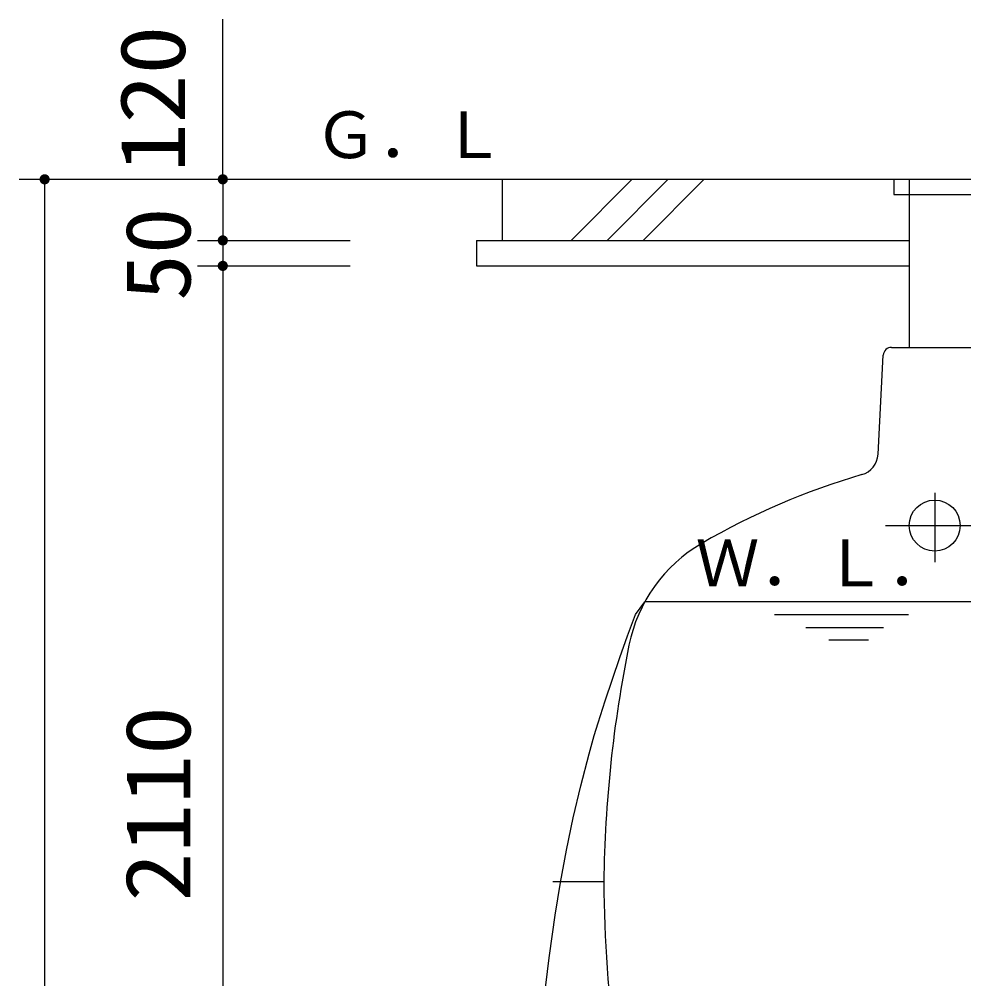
# Model space of a CAD drawing. Units: millimetres, scale not verified. Extents: x -14850 to 14850, y -10500 to 10500.
# Drawn here: x -1860 to -4, y -5161 to -3276 of the extents above; entities that cross this region are included whole.
import ezdxf
from ezdxf.enums import TextEntityAlignment as Align

# ---------------------------------------------------------------- set-up
doc = ezdxf.new("R2010")
doc.units = ezdxf.units.MM
doc.header["$LTSCALE"] = 50
doc.linetypes.add('CHAIN1', pattern=[8, 5, -1, 1, -1])
for name, color, linetype, lineweight in [('0-0_機器', 2, 'Continuous', 25), ('0-1_空気管', 3, 'Continuous', 25), ('0-4_文字', 5, 'Continuous', 25), ('0-5_製作', 5, 'Continuous', 25)]:
    doc.layers.add(name, color=color, linetype=linetype, lineweight=lineweight)
doc.styles.add('ＭＳ ゴシック', font='')
doc.styles.get('ＭＳ ゴシック').set_extended_font_data('MS Gothic')

msp = doc.modelspace()

# ---------------------------------------------------------------- linework, layer by layer
at = {"layer": '0-0_機器'}
for p, q in [((-1109.92, -3590.85), (1484.43, -3590.85)), ((-911.41, -3590.85), (-911.41, -3710.85)), ((-775.87, -3710.85), (-655.87, -3590.85)), ((-705.16, -3710.85), (-585.16, -3590.85)), ((-634.45, -3710.85), (-514.45, -3590.85)), ((-141.42, -3590.85), (-141.42, -3620.85)), ((-111.41, -3590.85), (-111.41, -3920.85)), ((-141.42, -3620.85), (518.59, -3620.85)), ((-961.41, -3710.85), (-961.41, -3760.85)), ((-961.41, -3710.85), (-111.41, -3710.85)), ((-961.41, -3760.85), (-111.41, -3760.85))]:
    msp.add_line(p, q, dxfattribs=at)
at = {"layer": '0-1_空気管'}
for p, q in [((-172.62, -4130.91), (-162.4, -3936.02)), ((-146.43, -3920.85), (523.6, -3920.85)), ((1008.22, -4420.85), (-631.05, -4420.85)), ((-112.78, -4445.85), (-376.16, -4445.85)), ((-314.64, -4470.85), (-161.8, -4470.85)), ((-191.6, -4495.85), (-269.46, -4495.85)), ((-711.41, -4970.85), (-811.41, -4970.85))]:
    msp.add_line(p, q, dxfattribs=at)
at = {"layer": '0-1_空気管', "linetype": 'CHAIN1'}
for p, q in [((-61.42, -4206.85), (-61.42, -4342.82)), ((-157.86, -4270.85), (29.34, -4270.85))]:
    msp.add_line(p, q, dxfattribs=at)
at = {"layer": '0-1_空気管'}
msp.add_circle((-61.42, -4270.85), 50, dxfattribs=at)
for centre, radius, start, end in [((-146.43, -3936.85), 16, 90, 177), ((-216.56, -4128.6), 44, 286.22488, 357), ((188.58, -5520.85), 1406, 106.22488, 120.21536), ((-368.01, -4565.12), 300, 120.21536, 168.57628), ((1788.4, -5000.85), 2500, 168.57626, 179.31241), ((2288.43, -4940.85), 3000, 180.57292, 193.49336)]:
    msp.add_arc(centre, radius, start, end, dxfattribs=at)
at = {"layer": '0-4_文字', "color": 7}
msp.add_lwpolyline([(-861.41, -5570.85), (-857.85, -5523.9), (-851.54, -5442.95), (-844.78, -5362.04), (-837.29, -5281.21), (-828.78, -5200.48), (-818.97, -5119.87), (-812.57, -5073.19), (-807.05, -5036.02), (-796.58, -4972.07), (-784.82, -4908.35), (-771.63, -4844.92), (-756.9, -4781.87), (-740.5, -4719.28), (-730.18, -4683.21), (-722.64, -4658.22), (-709.01, -4615.34), (-694.71, -4572.66), (-679.89, -4530.13), (-664.7, -4487.73), (-649.28, -4445.39), (-631.05, -4420.85)], dxfattribs=at)
at = {"layer": '0-5_製作', "color": 2}
for p, q in [((-1459.92, -3590.85), (-1459.92, -3276.4)), ((-1859.92, -3590.85), (-1109.92, -3590.85)), ((-1809.92, -3590.85), (-1809.92, -6170.85)), ((-1459.92, -3590.85), (-1459.92, -3710.85)), ((-1509.92, -3710.85), (-1209.92, -3710.85)), ((-1459.92, -3710.85), (-1459.92, -3760.85)), ((-1509.92, -3760.85), (-1209.92, -3760.85)), ((-1509.92, -3760.85), (-1209.92, -3760.85)), ((-1459.92, -3760.85), (-1459.92, -5870.85))]:
    msp.add_line(p, q, dxfattribs=at)
at = {"layer": '0-5_製作'}
for points in [[(-1819.9, -3590.23), (-1809.92, -3590.85), (-1819.92, -3590.85)], [(-1819.92, -3590.85), (-1809.92, -3590.85), (-1819.84, -3592.11)], [(-1819.74, -3588.98), (-1809.92, -3590.85), (-1819.9, -3590.23)], [(-1819.84, -3592.11), (-1809.92, -3590.85), (-1819.61, -3593.34)], [(-1819.43, -3587.76), (-1809.92, -3590.85), (-1819.74, -3588.98)], [(-1819.61, -3593.34), (-1809.92, -3590.85), (-1819.22, -3594.53)], [(-1818.97, -3586.6), (-1809.92, -3590.85), (-1819.43, -3587.76)], [(-1819.22, -3594.53), (-1809.92, -3590.85), (-1818.68, -3595.67)], [(-1818.36, -3585.5), (-1809.92, -3590.85), (-1818.97, -3586.6)], [(-1818.68, -3595.67), (-1809.92, -3590.85), (-1818.01, -3596.73)], [(-1818.36, -3585.5), (-1809.92, -3580.85), (-1809.92, -3590.85)], [(-1817.63, -3584.48), (-1809.92, -3580.85), (-1818.36, -3585.5)], [(-1818.01, -3596.73), (-1809.92, -3590.85), (-1809.92, -3600.85)], [(-1818.01, -3596.73), (-1810.55, -3600.83), (-1817.21, -3597.7)], [(-1818.01, -3596.73), (-1809.92, -3600.85), (-1810.55, -3600.83)], [(-1816.77, -3583.56), (-1809.92, -3580.85), (-1817.63, -3584.48)], [(-1817.21, -3597.7), (-1811.79, -3600.68), (-1816.3, -3598.56)], [(-1817.21, -3597.7), (-1810.55, -3600.83), (-1811.79, -3600.68)], [(-1815.8, -3582.76), (-1809.92, -3580.85), (-1816.77, -3583.56)], [(-1816.3, -3598.56), (-1813.01, -3600.36), (-1815.28, -3599.3)], [(-1816.3, -3598.56), (-1811.79, -3600.68), (-1813.01, -3600.36)], [(-1814.74, -3582.09), (-1809.92, -3580.85), (-1815.8, -3582.76)], [(-1815.28, -3599.3), (-1813.01, -3600.36), (-1814.18, -3599.9)], [(-1813.6, -3581.56), (-1809.92, -3580.85), (-1814.74, -3582.09)], [(-1812.41, -3581.17), (-1809.92, -3580.85), (-1813.6, -3581.56)], [(-1811.17, -3580.93), (-1809.92, -3580.85), (-1812.41, -3581.17)], [(-1809.92, -3580.85), (-1799.92, -3590.85), (-1809.92, -3590.85)], [(-1809.92, -3580.85), (-1800, -3589.6), (-1799.92, -3590.85)], [(-1809.92, -3580.85), (-1800.24, -3588.37), (-1800, -3589.6)], [(-1809.92, -3580.85), (-1800.62, -3587.17), (-1800.24, -3588.37)], [(-1809.92, -3580.85), (-1801.16, -3586.04), (-1800.62, -3587.17)], [(-1809.92, -3580.85), (-1801.83, -3584.98), (-1801.16, -3586.04)], [(-1809.92, -3580.85), (-1802.63, -3584.01), (-1801.83, -3584.98)], [(-1809.29, -3580.87), (-1802.63, -3584.01), (-1809.92, -3580.85)], [(-1809.92, -3590.85), (-1808.67, -3600.77), (-1809.92, -3600.85)], [(-1809.92, -3590.85), (-1807.43, -3600.54), (-1808.67, -3600.77)], [(-1809.92, -3590.85), (-1806.24, -3600.15), (-1807.43, -3600.54)], [(-1809.92, -3590.85), (-1805.1, -3599.62), (-1806.24, -3600.15)], [(-1809.92, -3590.85), (-1804.04, -3598.94), (-1805.1, -3599.62)], [(-1809.92, -3590.85), (-1803.08, -3598.14), (-1804.04, -3598.94)], [(-1809.92, -3590.85), (-1802.22, -3597.23), (-1803.08, -3598.14)], [(-1809.92, -3590.85), (-1801.48, -3596.21), (-1802.22, -3597.23)], [(-1809.92, -3590.85), (-1800.87, -3595.11), (-1801.48, -3596.21)], [(-1799.92, -3590.85), (-1800.87, -3595.11), (-1809.92, -3590.85)], [(-1808.05, -3581.03), (-1802.63, -3584.01), (-1809.29, -3580.87)], [(-1808.05, -3581.03), (-1803.55, -3583.15), (-1802.63, -3584.01)], [(-1806.83, -3581.34), (-1803.55, -3583.15), (-1808.05, -3581.03)], [(-1806.83, -3581.34), (-1804.56, -3582.41), (-1803.55, -3583.15)], [(-1805.66, -3581.81), (-1804.56, -3582.41), (-1806.83, -3581.34)], [(-1799.92, -3590.85), (-1800.41, -3593.94), (-1800.87, -3595.11)], [(-1799.92, -3590.85), (-1800.1, -3592.73), (-1800.41, -3593.94)], [(-1799.92, -3590.85), (-1799.94, -3591.48), (-1800.1, -3592.73)], [(-1469.9, -3590.23), (-1459.92, -3590.85), (-1469.92, -3590.85)], [(-1469.92, -3590.85), (-1459.92, -3590.85), (-1469.84, -3592.11)], [(-1469.74, -3588.98), (-1459.92, -3590.85), (-1469.9, -3590.23)], [(-1469.84, -3592.11), (-1459.92, -3590.85), (-1469.61, -3593.34)], [(-1469.43, -3587.76), (-1459.92, -3590.85), (-1469.74, -3588.98)], [(-1469.61, -3593.34), (-1459.92, -3590.85), (-1469.22, -3594.53)], [(-1468.97, -3586.6), (-1459.92, -3590.85), (-1469.43, -3587.76)], [(-1469.22, -3594.53), (-1459.92, -3590.85), (-1468.68, -3595.67)], [(-1468.97, -3586.6), (-1459.92, -3580.85), (-1459.92, -3590.85)], [(-1468.36, -3585.5), (-1459.92, -3580.85), (-1468.97, -3586.6)], [(-1468.68, -3595.67), (-1459.92, -3590.85), (-1468.01, -3596.73)], [(-1467.63, -3584.48), (-1459.92, -3580.85), (-1468.36, -3585.5)], [(-1468.01, -3596.73), (-1459.92, -3590.85), (-1467.21, -3597.7)], [(-1466.77, -3583.56), (-1459.92, -3580.85), (-1467.63, -3584.48)], [(-1467.21, -3597.7), (-1459.92, -3590.85), (-1459.92, -3600.85)], [(-1467.21, -3597.7), (-1460.55, -3600.83), (-1466.3, -3598.56)], [(-1467.21, -3597.7), (-1459.92, -3600.85), (-1460.55, -3600.83)], [(-1465.8, -3582.76), (-1459.92, -3580.85), (-1466.77, -3583.56)], [(-1466.3, -3598.56), (-1461.79, -3600.68), (-1465.28, -3599.3)], [(-1466.3, -3598.56), (-1460.55, -3600.83), (-1461.79, -3600.68)], [(-1464.74, -3582.09), (-1459.92, -3580.85), (-1465.8, -3582.76)], [(-1465.28, -3599.3), (-1463.01, -3600.36), (-1464.18, -3599.9)], [(-1465.28, -3599.3), (-1461.79, -3600.68), (-1463.01, -3600.36)], [(-1463.6, -3581.56), (-1459.92, -3580.85), (-1464.74, -3582.09)], [(-1462.41, -3581.17), (-1459.92, -3580.85), (-1463.6, -3581.56)], [(-1461.17, -3580.93), (-1459.92, -3580.85), (-1462.41, -3581.17)], [(-1459.92, -3580.85), (-1449.92, -3590.85), (-1459.92, -3590.85)], [(-1459.92, -3580.85), (-1450, -3589.6), (-1449.92, -3590.85)], [(-1459.92, -3580.85), (-1450.24, -3588.37), (-1450, -3589.6)], [(-1459.92, -3580.85), (-1450.62, -3587.17), (-1450.24, -3588.37)], [(-1459.92, -3580.85), (-1451.16, -3586.04), (-1450.62, -3587.17)], [(-1459.92, -3580.85), (-1451.83, -3584.98), (-1451.16, -3586.04)], [(-1459.92, -3580.85), (-1452.63, -3584.01), (-1451.83, -3584.98)], [(-1459.92, -3580.85), (-1453.55, -3583.15), (-1452.63, -3584.01)], [(-1459.29, -3580.87), (-1453.55, -3583.15), (-1459.92, -3580.85)], [(-1459.92, -3590.85), (-1458.67, -3600.77), (-1459.92, -3600.85)], [(-1459.92, -3590.85), (-1457.43, -3600.54), (-1458.67, -3600.77)], [(-1459.92, -3590.85), (-1456.24, -3600.15), (-1457.43, -3600.54)], [(-1459.92, -3590.85), (-1455.1, -3599.62), (-1456.24, -3600.15)], [(-1459.92, -3590.85), (-1454.04, -3598.94), (-1455.1, -3599.62)], [(-1459.92, -3590.85), (-1453.08, -3598.14), (-1454.04, -3598.94)], [(-1459.92, -3590.85), (-1452.22, -3597.23), (-1453.08, -3598.14)], [(-1459.92, -3590.85), (-1451.48, -3596.21), (-1452.22, -3597.23)], [(-1459.92, -3590.85), (-1450.87, -3595.11), (-1451.48, -3596.21)], [(-1459.92, -3590.85), (-1450.41, -3593.94), (-1450.87, -3595.11)], [(-1449.92, -3590.85), (-1450.41, -3593.94), (-1459.92, -3590.85)], [(-1458.05, -3581.03), (-1453.55, -3583.15), (-1459.29, -3580.87)], [(-1458.05, -3581.03), (-1454.56, -3582.41), (-1453.55, -3583.15)], [(-1456.83, -3581.34), (-1454.56, -3582.41), (-1458.05, -3581.03)], [(-1456.83, -3581.34), (-1455.66, -3581.81), (-1454.56, -3582.41)], [(-1449.92, -3590.85), (-1450.1, -3592.73), (-1450.41, -3593.94)], [(-1449.92, -3590.85), (-1449.94, -3591.48), (-1450.1, -3592.73)], [(-1469.9, -3710.23), (-1459.92, -3710.85), (-1469.92, -3710.85)], [(-1469.92, -3710.85), (-1459.92, -3710.85), (-1469.84, -3712.11)], [(-1469.74, -3708.98), (-1459.92, -3710.85), (-1469.9, -3710.23)], [(-1469.84, -3712.11), (-1459.92, -3710.85), (-1469.61, -3713.34)], [(-1469.43, -3707.76), (-1459.92, -3710.85), (-1469.74, -3708.98)], [(-1469.61, -3713.34), (-1459.92, -3710.85), (-1469.22, -3714.53)], [(-1468.97, -3706.6), (-1459.92, -3710.85), (-1469.43, -3707.76)], [(-1469.22, -3714.53), (-1459.92, -3710.85), (-1468.68, -3715.67)], [(-1468.97, -3706.6), (-1459.92, -3700.85), (-1459.92, -3710.85)], [(-1468.36, -3705.5), (-1459.92, -3700.85), (-1468.97, -3706.6)], [(-1468.68, -3715.67), (-1459.92, -3710.85), (-1468.01, -3716.73)], [(-1467.63, -3704.48), (-1459.92, -3700.85), (-1468.36, -3705.5)], [(-1468.01, -3716.73), (-1459.92, -3710.85), (-1467.21, -3717.7)], [(-1466.77, -3703.56), (-1459.92, -3700.85), (-1467.63, -3704.48)], [(-1467.21, -3717.7), (-1459.92, -3710.85), (-1459.92, -3720.85)], [(-1465.8, -3702.76), (-1459.92, -3700.85), (-1466.77, -3703.56)], [(-1464.74, -3702.09), (-1459.92, -3700.85), (-1465.8, -3702.76)], [(-1463.6, -3701.56), (-1459.92, -3700.85), (-1464.74, -3702.09)], [(-1462.41, -3701.17), (-1459.92, -3700.85), (-1463.6, -3701.56)], [(-1461.17, -3700.93), (-1459.92, -3700.85), (-1462.41, -3701.17)], [(-1459.92, -3700.85), (-1449.92, -3710.85), (-1459.92, -3710.85)], [(-1459.92, -3700.85), (-1450, -3709.6), (-1449.92, -3710.85)], [(-1459.92, -3700.85), (-1450.24, -3708.37), (-1450, -3709.6)], [(-1459.92, -3700.85), (-1450.62, -3707.17), (-1450.24, -3708.37)], [(-1459.92, -3700.85), (-1451.16, -3706.04), (-1450.62, -3707.17)], [(-1459.92, -3700.85), (-1451.83, -3704.98), (-1451.16, -3706.04)], [(-1459.92, -3700.85), (-1452.63, -3704.01), (-1451.83, -3704.98)], [(-1459.92, -3700.85), (-1453.55, -3703.15), (-1452.63, -3704.01)], [(-1459.29, -3700.87), (-1453.55, -3703.15), (-1459.92, -3700.85)], [(-1459.92, -3710.85), (-1458.67, -3720.77), (-1459.92, -3720.85)], [(-1459.92, -3710.85), (-1457.43, -3720.54), (-1458.67, -3720.77)], [(-1459.92, -3710.85), (-1456.24, -3720.15), (-1457.43, -3720.54)], [(-1459.92, -3710.85), (-1455.1, -3719.62), (-1456.24, -3720.15)], [(-1459.92, -3710.85), (-1454.04, -3718.94), (-1455.1, -3719.62)], [(-1459.92, -3710.85), (-1453.08, -3718.14), (-1454.04, -3718.94)], [(-1459.92, -3710.85), (-1452.22, -3717.23), (-1453.08, -3718.14)], [(-1459.92, -3710.85), (-1451.48, -3716.21), (-1452.22, -3717.23)], [(-1459.92, -3710.85), (-1450.87, -3715.11), (-1451.48, -3716.21)], [(-1459.92, -3710.85), (-1450.41, -3713.94), (-1450.87, -3715.11)], [(-1449.92, -3710.85), (-1450.41, -3713.94), (-1459.92, -3710.85)], [(-1459.29, -3700.87), (-1454.56, -3702.41), (-1453.55, -3703.15)], [(-1458.05, -3701.03), (-1454.56, -3702.41), (-1459.29, -3700.87)], [(-1458.05, -3701.03), (-1455.66, -3701.81), (-1454.56, -3702.41)], [(-1456.83, -3701.34), (-1455.66, -3701.81), (-1458.05, -3701.03)], [(-1449.92, -3710.85), (-1450.1, -3712.73), (-1450.41, -3713.94)], [(-1449.92, -3710.85), (-1449.94, -3711.48), (-1450.1, -3712.73)], [(-1467.21, -3717.7), (-1459.92, -3720.85), (-1466.3, -3718.56)], [(-1466.3, -3718.56), (-1460.55, -3720.83), (-1465.28, -3719.3)], [(-1466.3, -3718.56), (-1459.92, -3720.85), (-1460.55, -3720.83)], [(-1465.28, -3719.3), (-1461.79, -3720.68), (-1464.18, -3719.9)], [(-1465.28, -3719.3), (-1460.55, -3720.83), (-1461.79, -3720.68)], [(-1464.18, -3719.9), (-1461.79, -3720.68), (-1463.01, -3720.36)], [(-1469.9, -3760.23), (-1459.92, -3760.85), (-1469.92, -3760.85)], [(-1469.9, -3760.23), (-1459.92, -3760.85), (-1469.92, -3760.85)], [(-1469.92, -3760.85), (-1459.92, -3760.85), (-1469.84, -3762.11)], [(-1469.92, -3760.85), (-1459.92, -3760.85), (-1469.84, -3762.11)], [(-1469.74, -3758.98), (-1459.92, -3760.85), (-1469.9, -3760.23)], [(-1469.74, -3758.98), (-1459.92, -3760.85), (-1469.9, -3760.23)], [(-1469.84, -3762.11), (-1459.92, -3760.85), (-1469.61, -3763.34)], [(-1469.84, -3762.11), (-1459.92, -3760.85), (-1469.61, -3763.34)], [(-1469.43, -3757.76), (-1459.92, -3760.85), (-1469.74, -3758.98)], [(-1469.43, -3757.76), (-1459.92, -3760.85), (-1469.74, -3758.98)], [(-1469.61, -3763.34), (-1459.92, -3760.85), (-1469.22, -3764.53)], [(-1469.61, -3763.34), (-1459.92, -3760.85), (-1469.22, -3764.53)], [(-1468.97, -3756.6), (-1459.92, -3760.85), (-1469.43, -3757.76)], [(-1468.97, -3756.6), (-1459.92, -3760.85), (-1469.43, -3757.76)], [(-1469.22, -3764.53), (-1459.92, -3760.85), (-1468.68, -3765.67)], [(-1469.22, -3764.53), (-1459.92, -3760.85), (-1468.68, -3765.67)], [(-1468.97, -3756.6), (-1459.92, -3750.85), (-1459.92, -3760.85)], [(-1468.36, -3755.5), (-1459.92, -3750.85), (-1468.97, -3756.6)], [(-1468.97, -3756.6), (-1459.92, -3750.85), (-1459.92, -3760.85)], [(-1468.36, -3755.5), (-1459.92, -3750.85), (-1468.97, -3756.6)], [(-1468.68, -3765.67), (-1459.92, -3760.85), (-1468.01, -3766.73)], [(-1468.68, -3765.67), (-1459.92, -3760.85), (-1468.01, -3766.73)], [(-1467.63, -3754.48), (-1459.92, -3750.85), (-1468.36, -3755.5)], [(-1467.63, -3754.48), (-1459.92, -3750.85), (-1468.36, -3755.5)], [(-1468.01, -3766.73), (-1459.92, -3760.85), (-1467.21, -3767.7)], [(-1468.01, -3766.73), (-1459.92, -3760.85), (-1467.21, -3767.7)], [(-1466.77, -3753.56), (-1459.92, -3750.85), (-1467.63, -3754.48)], [(-1466.77, -3753.56), (-1459.92, -3750.85), (-1467.63, -3754.48)], [(-1467.21, -3767.7), (-1459.92, -3760.85), (-1459.92, -3770.85)], [(-1467.21, -3767.7), (-1459.92, -3760.85), (-1459.92, -3770.85)], [(-1467.21, -3767.7), (-1459.92, -3770.85), (-1466.3, -3768.56)], [(-1467.21, -3767.7), (-1459.92, -3770.85), (-1466.3, -3768.56)], [(-1465.8, -3752.76), (-1459.92, -3750.85), (-1466.77, -3753.56)], [(-1465.8, -3752.76), (-1459.92, -3750.85), (-1466.77, -3753.56)], [(-1466.3, -3768.56), (-1460.55, -3770.83), (-1465.28, -3769.3)], [(-1466.3, -3768.56), (-1459.92, -3770.85), (-1460.55, -3770.83)], [(-1466.3, -3768.56), (-1460.55, -3770.83), (-1465.28, -3769.3)], [(-1466.3, -3768.56), (-1459.92, -3770.85), (-1460.55, -3770.83)], [(-1464.74, -3752.09), (-1459.92, -3750.85), (-1465.8, -3752.76)], [(-1464.74, -3752.09), (-1459.92, -3750.85), (-1465.8, -3752.76)], [(-1463.6, -3751.56), (-1459.92, -3750.85), (-1464.74, -3752.09)], [(-1463.6, -3751.56), (-1459.92, -3750.85), (-1464.74, -3752.09)], [(-1462.41, -3751.17), (-1459.92, -3750.85), (-1463.6, -3751.56)], [(-1462.41, -3751.17), (-1459.92, -3750.85), (-1463.6, -3751.56)], [(-1461.17, -3750.93), (-1459.92, -3750.85), (-1462.41, -3751.17)], [(-1461.17, -3750.93), (-1459.92, -3750.85), (-1462.41, -3751.17)], [(-1459.92, -3750.85), (-1449.92, -3760.85), (-1459.92, -3760.85)], [(-1459.92, -3750.85), (-1450, -3759.6), (-1449.92, -3760.85)], [(-1459.92, -3750.85), (-1450.24, -3758.37), (-1450, -3759.6)], [(-1459.92, -3750.85), (-1450.62, -3757.17), (-1450.24, -3758.37)], [(-1459.92, -3750.85), (-1451.16, -3756.04), (-1450.62, -3757.17)], [(-1459.92, -3750.85), (-1451.83, -3754.98), (-1451.16, -3756.04)], [(-1459.92, -3750.85), (-1452.63, -3754.01), (-1451.83, -3754.98)], [(-1459.92, -3750.85), (-1453.55, -3753.15), (-1452.63, -3754.01)], [(-1459.29, -3750.87), (-1453.55, -3753.15), (-1459.92, -3750.85)], [(-1459.92, -3750.85), (-1449.92, -3760.85), (-1459.92, -3760.85)], [(-1459.92, -3750.85), (-1450, -3759.6), (-1449.92, -3760.85)], [(-1459.92, -3750.85), (-1450.24, -3758.37), (-1450, -3759.6)], [(-1459.92, -3750.85), (-1450.62, -3757.17), (-1450.24, -3758.37)], [(-1459.92, -3750.85), (-1451.16, -3756.04), (-1450.62, -3757.17)], [(-1459.92, -3750.85), (-1451.83, -3754.98), (-1451.16, -3756.04)], [(-1459.92, -3750.85), (-1452.63, -3754.01), (-1451.83, -3754.98)], [(-1459.92, -3750.85), (-1453.55, -3753.15), (-1452.63, -3754.01)], [(-1459.29, -3750.87), (-1453.55, -3753.15), (-1459.92, -3750.85)], [(-1459.92, -3760.85), (-1458.67, -3770.77), (-1459.92, -3770.85)], [(-1459.92, -3760.85), (-1457.43, -3770.54), (-1458.67, -3770.77)], [(-1459.92, -3760.85), (-1456.24, -3770.15), (-1457.43, -3770.54)], [(-1459.92, -3760.85), (-1455.1, -3769.62), (-1456.24, -3770.15)], [(-1459.92, -3760.85), (-1454.04, -3768.94), (-1455.1, -3769.62)], [(-1459.92, -3760.85), (-1453.08, -3768.14), (-1454.04, -3768.94)], [(-1459.92, -3760.85), (-1452.22, -3767.23), (-1453.08, -3768.14)], [(-1459.92, -3760.85), (-1451.48, -3766.21), (-1452.22, -3767.23)], [(-1459.92, -3760.85), (-1450.87, -3765.11), (-1451.48, -3766.21)], [(-1459.92, -3760.85), (-1450.41, -3763.94), (-1450.87, -3765.11)], [(-1449.92, -3760.85), (-1450.41, -3763.94), (-1459.92, -3760.85)], [(-1459.92, -3760.85), (-1458.67, -3770.77), (-1459.92, -3770.85)], [(-1459.92, -3760.85), (-1457.43, -3770.54), (-1458.67, -3770.77)], [(-1459.92, -3760.85), (-1456.24, -3770.15), (-1457.43, -3770.54)], [(-1459.92, -3760.85), (-1455.1, -3769.62), (-1456.24, -3770.15)], [(-1459.92, -3760.85), (-1454.04, -3768.94), (-1455.1, -3769.62)], [(-1459.92, -3760.85), (-1453.08, -3768.14), (-1454.04, -3768.94)], [(-1459.92, -3760.85), (-1452.22, -3767.23), (-1453.08, -3768.14)], [(-1459.92, -3760.85), (-1451.48, -3766.21), (-1452.22, -3767.23)], [(-1459.92, -3760.85), (-1450.87, -3765.11), (-1451.48, -3766.21)], [(-1459.92, -3760.85), (-1450.41, -3763.94), (-1450.87, -3765.11)], [(-1449.92, -3760.85), (-1450.41, -3763.94), (-1459.92, -3760.85)], [(-1459.29, -3750.87), (-1454.56, -3752.41), (-1453.55, -3753.15)], [(-1458.05, -3751.03), (-1454.56, -3752.41), (-1459.29, -3750.87)], [(-1459.29, -3750.87), (-1454.56, -3752.41), (-1453.55, -3753.15)], [(-1458.05, -3751.03), (-1454.56, -3752.41), (-1459.29, -3750.87)], [(-1458.05, -3751.03), (-1455.66, -3751.81), (-1454.56, -3752.41)], [(-1456.83, -3751.34), (-1455.66, -3751.81), (-1458.05, -3751.03)], [(-1458.05, -3751.03), (-1455.66, -3751.81), (-1454.56, -3752.41)], [(-1456.83, -3751.34), (-1455.66, -3751.81), (-1458.05, -3751.03)], [(-1449.92, -3760.85), (-1450.1, -3762.73), (-1450.41, -3763.94)], [(-1449.92, -3760.85), (-1450.1, -3762.73), (-1450.41, -3763.94)], [(-1449.92, -3760.85), (-1449.94, -3761.48), (-1450.1, -3762.73)], [(-1449.92, -3760.85), (-1449.94, -3761.48), (-1450.1, -3762.73)], [(-1465.28, -3769.3), (-1461.79, -3770.68), (-1464.18, -3769.9)], [(-1465.28, -3769.3), (-1460.55, -3770.83), (-1461.79, -3770.68)], [(-1465.28, -3769.3), (-1461.79, -3770.68), (-1464.18, -3769.9)], [(-1465.28, -3769.3), (-1460.55, -3770.83), (-1461.79, -3770.68)], [(-1464.18, -3769.9), (-1461.79, -3770.68), (-1463.01, -3770.36)], [(-1464.18, -3769.9), (-1461.79, -3770.68), (-1463.01, -3770.36)]]:
    msp.add_solid(points, dxfattribs=at)

# ---------------------------------------------------------------- texts
at = {"layer": '0-1_空気管', "color": 4, "style": 'ＭＳ ゴシック'}
msp.add_text('Ｗ．Ｌ．', height=91.79, dxfattribs=at).set_placement((-531.05, -4417.52), align=Align.BOTTOM_LEFT)
at = {"layer": '0-5_製作', "color": 4, "style": 'ＭＳ ゴシック'}
for s, width, p in [('120', 1.1, (-1495.52, -3577.23)), ('50', 1.05, (-1484.92, -3829.6)), ('2110', 1.1, (-1484.92, -5009.6))]:
    msp.add_text(s, height=128.4, rotation=90, dxfattribs=dict(at, width=width)).set_placement(p, align=Align.BOTTOM_LEFT)
msp.add_text('Ｇ．Ｌ', height=91.79, rotation=0.002, dxfattribs=at).set_placement((-1280.95, -3576.73), align=Align.BOTTOM_LEFT)

doc.saveas('drawing.dxf')
